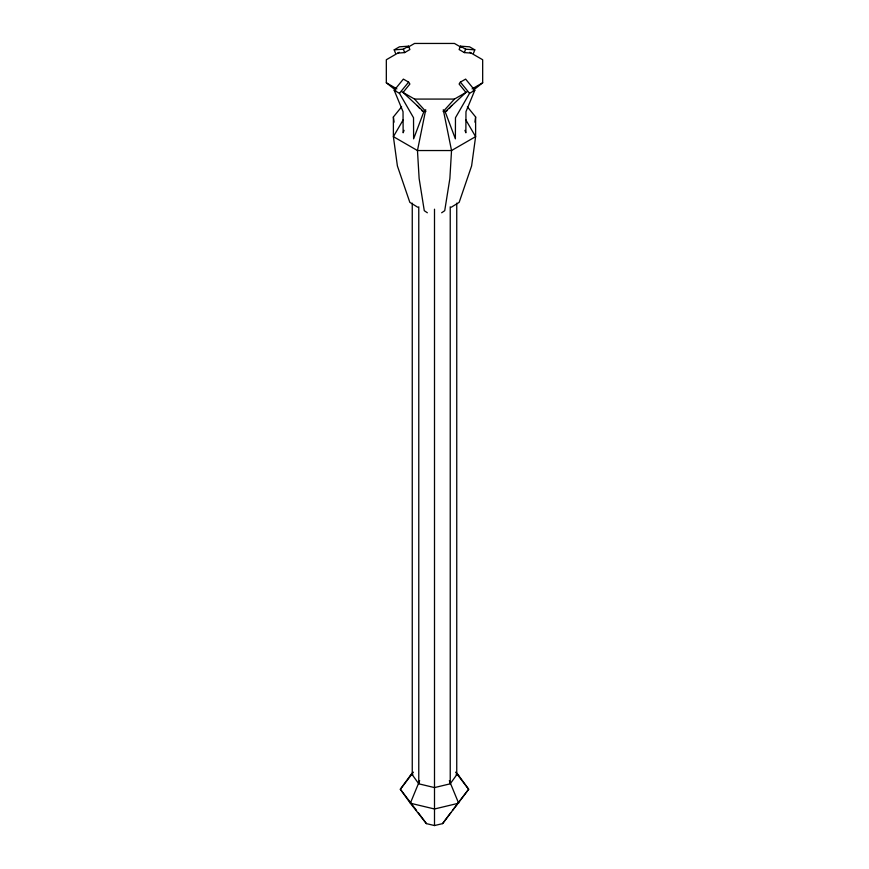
<?xml version="1.0" encoding="UTF-8"?>
<svg xmlns="http://www.w3.org/2000/svg" width="869" height="869" viewBox="0 0 869 869"><rect width="100%" height="100%" fill="white"/><g stroke="black" fill="none" stroke-linecap="round" stroke-linejoin="round"><path stroke-width="1.3" d="M474.941 122.181L475.615 116.978L467.392 106.833M425.723 109.722L417.468 150.543L419.13 178.514L424.278 210.689L427.352 212.775M404.063 130.328L403.14 132.783L403.031 111.677L394.211 90.3L403.368 79.101L408.604 82.12L409.886 84.021L403.053 92.451L423.822 111.786L413.622 138.844L413.525 117.728L399.458 93.331L394.211 90.3M473.507 53.226L474.789 49.837L469.542 46.817L460.396 46.176L459.114 49.555L464.35 52.585L471.194 53.107M464.35 52.585L465.632 49.196L474.789 49.837M419.662 780.623L410.342 803.217L426.407 823.616L434.5 825.55L442.593 823.616L468.663 789.269L457.018 773.236M403.335 119.618L393.385 136.639L397.394 165.957L409.831 202.347L417.685 207.213M460.396 82.12L459.114 84.021L465.947 92.451L445.178 111.786L455.378 138.844L455.475 117.728L469.542 93.331L474.789 90.3L465.632 79.101L460.396 82.12L469.542 93.331M474.789 90.3L465.969 111.677L465.86 132.783L464.937 130.328M411.982 773.236L400.337 789.269L410.342 803.217L434.5 808.985L458.658 803.217L449.338 780.623M412.254 203.14L412.254 774.735L418.771 783.816L434.5 787.586L450.229 783.816L456.746 774.735L456.746 203.14M442.593 823.616L450.815 812.58M413.427 772.172L400.337 789.269L416.566 810.462M452.434 810.462L468.663 789.269L455.573 772.172M475.615 116.978L475.615 136.639L451.532 150.543L417.468 150.543L393.385 136.639L393.385 116.978L401.608 106.833M449.295 108.549L451.771 105.507M399.458 93.331L408.604 82.12M443.136 111.558L454.454 99.077L467.392 91.614M473.214 90.3L482.675 82.783L482.675 59.744L469.738 52.27M441.648 212.775L444.722 210.689L449.87 178.514L451.532 150.543L443.277 109.722M451.315 207.213L459.169 202.347L471.606 165.957L475.615 136.639L465.665 119.618M395.493 53.226L394.211 49.837L399.458 46.817L408.604 46.176L409.886 49.555L404.65 52.585L397.806 53.107M394.211 49.837L403.368 49.196L408.604 46.176M399.262 52.27L386.325 59.744L386.325 82.783L395.786 90.3M407.485 47.523L414.546 43.45L454.454 43.45L461.515 47.523M472.095 88.899L482.675 82.783M445.178 111.786L447.513 110.439M410.342 775.322L412.884 774.713M401.608 91.614L414.546 99.077L454.454 99.077M456.116 774.713L458.658 775.322M460.396 46.176L465.632 49.196M386.325 82.783L396.905 88.899M421.487 110.439L423.822 111.786M414.546 99.077L425.864 111.558M417.229 105.507L419.705 108.549M418.185 812.58L426.407 823.616M403.368 49.196L404.65 52.585M393.385 116.978L394.059 122.181M450.229 206.789L450.229 783.816M434.5 209.201L434.5 825.55M418.771 206.789L418.771 783.816"/></g></svg>
